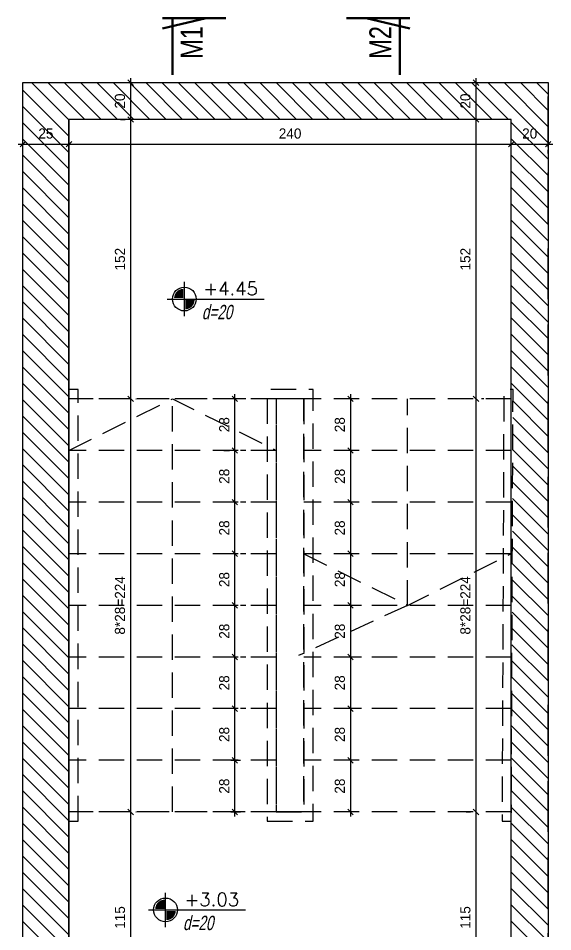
# Model space of a CAD drawing. Header units: inches. Extents: x -5298 to 11252, y 8210 to 22495.
# Drawn here: x 9068.5 to 9358.5, y 12743.1 to 13238.5 of the extents above; entities that cross this region are included whole.
import ezdxf
from ezdxf.enums import TextEntityAlignment as Align

# ---------------------------------------------------------------- set-up
doc = ezdxf.new("R2010")
doc.units = ezdxf.units.IN
doc.header["$LTSCALE"] = 55
doc.header["$MEASUREMENT"] = 0
doc.linetypes.add('DASHED2', pattern=[0.375, 0.25, -0.125])
doc.linetypes.add('HIDDEN', pattern=[0.375, 0.25, -0.125])
doc.layers.get('Defpoints').update_dxf_attribs({"color": 40})
for name, color, linetype in [('D7', 2, 'Continuous'), ('dim-50-v', 2, 'Continuous'), ('ENG_beton nifsak', 4, 'Continuous'), ('ENG_beton ole', 3, 'DASHED2'), ('HATCH', 8, 'Continuous'), ('V', 1, 'Continuous')]:
    doc.layers.add(name, color=color, linetype=linetype)
doc.layers.add('W', color=1, linetype='Continuous', lineweight=50)
doc.styles.add('AA', font='hebtxt', dxfattribs={"width": 0.8, "oblique": 8})
doc.styles.add('AD', font='oron')
doc.styles.add('HEBTXT', font='hebtxt-weld.shx')
doc.styles.add('ROMANS', font='romans')
doc.dimstyles.new('25', dxfattribs={"dimtxt": 5.5, "dimasz": 3, "dimexe": 3, "dimexo": 6, "dimgap": 3, "dimtad": 1, "dimdec": 0, "dimrnd": 0.5, "dimdsep": 46, "dimtxsty": 'HEBTXT', "dimblk1": 'OBLIQUE', "dimblk2": 'OBLIQUE', "dimsah": 1, "dimcen": 1, "dimdle": 2.5, "dimclre": 9, "dimclrt": 3, "dimadec": 0, "dimazin": 0, "dimtfac": 1, "dimtdec": 0, "dimtix": 1, "dimtmove": 2, "dimatfit": 3, "dimldrblk": 'OBLIQUE', "dimfxl": 1, "dimtolj": 1, "dimarcsym": 0})

# ---------------------------------------------------------------- blocks, each defined once
blk = doc.blocks.new('PL')
at = {"linetype": 'ByBlock'}
for p, q in [((0, -0.258), (0, 0.258)), ((-0.258, 0), (1.204, 0))]:
    blk.add_line(p, q, dxfattribs=at)
at = {"color": 4, "const_width": 0.14}
for points in [[(-0.014, 0.084, 0.414214), (-0.084, 0.014, 1)], [(0.014, -0.084, 0.414214), (0.084, -0.014, 1)]]:
    blk.add_lwpolyline(points, format="xyb", dxfattribs=at)
at = {"linetype": 'ByBlock'}
blk.add_circle((0, 0), 0.179, dxfattribs=at)
at = {"style": 'ROMANS'}
blk.add_attdef('LEVEL', text='', height=0.2, dxfattribs=at).set_placement((0.698, 0.157), align=Align.MIDDLE)
blk = doc.blocks.new('_OBLIQUE')
at = {"color": 0, "linetype": 'ByBlock'}
blk.add_line((-0.5, -0.5), (0.5, 0.5), dxfattribs=at)
blk = doc.blocks.new('*D396')
at = {"layer": 'Defpoints', "color": 0, "linetype": 'Continuous', "transparency": 16777216}
for p in [(9129.97, 13203.61, 0), (9129.45, 13183.61), (9129.97, 13183.61, 0)]:
    blk.add_point(p, dxfattribs=at)
at = {"layer": 'dim-50-v', "color": 9, "linetype": 'Continuous', "lineweight": -2, "transparency": 16777216}
for p, q in [((9123.97, 13203.61), (9126.45, 13203.61)), ((9123.97, 13183.61), (9126.45, 13183.61))]:
    blk.add_line(p, q, dxfattribs=at)
at = {"layer": 'dim-50-v', "color": 0, "linetype": 'Continuous', "lineweight": -2, "transparency": 16777216}
blk.add_line((9129.45, 13206.11), (9129.45, 13181.11), dxfattribs=at)
at = {"layer": 'dim-50-v', "color": 0, "linetype": 'Continuous', "lineweight": -2, "transparency": 16777216, "xscale": 3, "yscale": 3, "zscale": 3}
for p, rotation in [((9129.45, 13203.61), 90), ((9129.45, 13183.61), 270)]:
    blk.add_blockref('_OBLIQUE', p, dxfattribs=dict(at, rotation=rotation))
at = {"layer": 'dim-50-v', "color": 3, "linetype": 'Continuous', "transparency": 16777216, "insert": (9123.7, 13193.61), "char_height": 5.5, "attachment_point": 5, "rotation": 90, "style": 'HEBTXT'}
blk.add_mtext('\\A1;20', dxfattribs=at)
blk = doc.blocks.new('*D397')
at = {"layer": 'Defpoints', "color": 0, "linetype": 'Continuous', "transparency": 16777216}
for p in [(9129.97, 13183.61, 0), (9126.36, 13032.11, 0), (9129.45, 13032.11)]:
    blk.add_point(p, dxfattribs=at)
at = {"layer": 'dim-50-v', "color": 9, "linetype": 'Continuous', "lineweight": -2, "transparency": 16777216}
for p, q in [((9123.97, 13183.61), (9126.45, 13183.61)), ((9132.36, 13032.11), (9132.45, 13032.11))]:
    blk.add_line(p, q, dxfattribs=at)
at = {"layer": 'dim-50-v', "color": 0, "linetype": 'Continuous', "lineweight": -2, "transparency": 16777216}
blk.add_line((9129.45, 13186.11), (9129.45, 13029.61), dxfattribs=at)
at = {"layer": 'dim-50-v', "color": 0, "linetype": 'Continuous', "lineweight": -2, "transparency": 16777216, "xscale": 3, "yscale": 3, "zscale": 3}
for p, rotation in [((9129.45, 13183.61), 90), ((9129.45, 13032.11), 270)]:
    blk.add_blockref('_OBLIQUE', p, dxfattribs=dict(at, rotation=rotation))
at = {"layer": 'dim-50-v', "color": 3, "linetype": 'Continuous', "transparency": 16777216, "insert": (9123.7, 13107.86), "char_height": 5.5, "attachment_point": 5, "rotation": 90, "style": 'HEBTXT'}
blk.add_mtext('\\A1;152', dxfattribs=at)
blk = doc.blocks.new('*D398')
at = {"layer": 'Defpoints', "color": 0, "linetype": 'Continuous', "transparency": 16777216}
for p in [(9126.36, 13032.11, 0), (9126.36, 12808.11, 0), (9129.45, 12808.11)]:
    blk.add_point(p, dxfattribs=at)
at = {"layer": 'dim-50-v', "color": 0, "linetype": 'Continuous', "lineweight": -2, "transparency": 16777216}
blk.add_line((9129.45, 13034.61), (9129.45, 12805.61), dxfattribs=at)
at = {"layer": 'dim-50-v', "color": 9, "linetype": 'Continuous', "lineweight": -2, "transparency": 16777216}
for p, q in [((9132.36, 13032.11), (9132.45, 13032.11)), ((9132.36, 12808.11), (9132.45, 12808.11))]:
    blk.add_line(p, q, dxfattribs=at)
at = {"layer": 'dim-50-v', "color": 0, "linetype": 'Continuous', "lineweight": -2, "transparency": 16777216, "xscale": 3, "yscale": 3, "zscale": 3}
for p, rotation in [((9129.45, 13032.11), 90), ((9129.45, 12808.11), 270)]:
    blk.add_blockref('_OBLIQUE', p, dxfattribs=dict(at, rotation=rotation))
at = {"layer": 'dim-50-v', "color": 3, "linetype": 'Continuous', "transparency": 16777216, "insert": (9123.7, 12920.11), "char_height": 5.5, "attachment_point": 5, "rotation": 90, "style": 'HEBTXT'}
blk.add_mtext('\\A1;8*28=224', dxfattribs=at)
blk = doc.blocks.new('*D399')
at = {"layer": 'Defpoints', "color": 0, "linetype": 'Continuous', "transparency": 16777216}
for p in [(9126.36, 12808.11, 0), (9126.36, 12693.61, 0), (9129.45, 12693.61)]:
    blk.add_point(p, dxfattribs=at)
at = {"layer": 'dim-50-v', "color": 0, "linetype": 'Continuous', "lineweight": -2, "transparency": 16777216}
blk.add_line((9129.45, 12810.61), (9129.45, 12691.11), dxfattribs=at)
at = {"layer": 'dim-50-v', "color": 9, "linetype": 'Continuous', "lineweight": -2, "transparency": 16777216}
for p, q in [((9132.36, 12808.11), (9132.45, 12808.11)), ((9132.36, 12693.61), (9132.45, 12693.61))]:
    blk.add_line(p, q, dxfattribs=at)
at = {"layer": 'dim-50-v', "color": 0, "linetype": 'Continuous', "lineweight": -2, "transparency": 16777216, "xscale": 3, "yscale": 3, "zscale": 3}
for p, rotation in [((9129.45, 12808.11), 90), ((9129.45, 12693.61), 270)]:
    blk.add_blockref('_OBLIQUE', p, dxfattribs=dict(at, rotation=rotation))
at = {"layer": 'dim-50-v', "color": 3, "linetype": 'Continuous', "transparency": 16777216, "insert": (9123.7, 12750.86), "char_height": 5.5, "attachment_point": 5, "rotation": 90, "style": 'HEBTXT'}
blk.add_mtext('\\A1;115', dxfattribs=at)
blk = doc.blocks.new('*D401')
at = {"layer": 'Defpoints', "color": 0, "linetype": 'Continuous', "transparency": 16777216}
for p in [(9316.87, 12808.11), (9317.57, 12808.11, 0), (9316.87, 12693.61, 0)]:
    blk.add_point(p, dxfattribs=at)
at = {"layer": 'dim-50-v', "color": 0, "linetype": 'Continuous', "lineweight": -2, "transparency": 16777216}
blk.add_line((9316.87, 12691.11), (9316.87, 12810.61), dxfattribs=at)
at = {"layer": 'dim-50-v', "color": 9, "linetype": 'Continuous', "lineweight": -2, "transparency": 16777216}
for p, q in [((9311.57, 12808.11), (9313.87, 12808.11)), ((9310.87, 12693.61), (9313.87, 12693.61))]:
    blk.add_line(p, q, dxfattribs=at)
at = {"layer": 'dim-50-v', "color": 0, "linetype": 'Continuous', "lineweight": -2, "transparency": 16777216, "xscale": 3, "yscale": 3, "zscale": 3}
for p, rotation in [((9316.87, 12808.11), 90), ((9316.87, 12693.61), 270)]:
    blk.add_blockref('_OBLIQUE', p, dxfattribs=dict(at, rotation=rotation))
at = {"layer": 'dim-50-v', "color": 3, "linetype": 'Continuous', "transparency": 16777216, "insert": (9311.12, 12750.86), "char_height": 5.5, "attachment_point": 5, "rotation": 90, "style": 'HEBTXT'}
blk.add_mtext('\\A1;115', dxfattribs=at)
blk = doc.blocks.new('*D402')
at = {"layer": 'Defpoints', "color": 0, "linetype": 'Continuous', "transparency": 16777216}
for p in [(9315.17, 13032.11, 0), (9316.87, 13032.11), (9317.57, 12808.11, 0)]:
    blk.add_point(p, dxfattribs=at)
at = {"layer": 'dim-50-v', "color": 0, "linetype": 'Continuous', "lineweight": -2, "transparency": 16777216}
blk.add_line((9316.87, 12805.61), (9316.87, 13034.61), dxfattribs=at)
at = {"layer": 'dim-50-v', "color": 9, "linetype": 'Continuous', "lineweight": -2, "transparency": 16777216}
for p, q in [((9321.17, 13032.11), (9319.87, 13032.11)), ((9311.57, 12808.11), (9313.87, 12808.11))]:
    blk.add_line(p, q, dxfattribs=at)
at = {"layer": 'dim-50-v', "color": 0, "linetype": 'Continuous', "lineweight": -2, "transparency": 16777216, "xscale": 3, "yscale": 3, "zscale": 3}
for p, rotation in [((9316.87, 13032.11), 90), ((9316.87, 12808.11), 270)]:
    blk.add_blockref('_OBLIQUE', p, dxfattribs=dict(at, rotation=rotation))
at = {"layer": 'dim-50-v', "color": 3, "linetype": 'Continuous', "transparency": 16777216, "insert": (9311.12, 12920.11), "char_height": 5.5, "attachment_point": 5, "rotation": 90, "style": 'HEBTXT'}
blk.add_mtext('\\A1;8*28=224', dxfattribs=at)
blk = doc.blocks.new('*D403')
at = {"layer": 'Defpoints', "color": 0, "linetype": 'Continuous', "transparency": 16777216}
for p in [(9316.87, 13183.61), (9320.52, 13183.61, 0), (9315.17, 13032.11, 0)]:
    blk.add_point(p, dxfattribs=at)
at = {"layer": 'dim-50-v', "color": 9, "linetype": 'Continuous', "lineweight": -2, "transparency": 16777216}
for p, q in [((9314.52, 13183.61), (9313.87, 13183.61)), ((9321.17, 13032.11), (9319.87, 13032.11))]:
    blk.add_line(p, q, dxfattribs=at)
at = {"layer": 'dim-50-v', "color": 0, "linetype": 'Continuous', "lineweight": -2, "transparency": 16777216}
blk.add_line((9316.87, 13029.61), (9316.87, 13186.11), dxfattribs=at)
at = {"layer": 'dim-50-v', "color": 0, "linetype": 'Continuous', "lineweight": -2, "transparency": 16777216, "xscale": 3, "yscale": 3, "zscale": 3}
for p, rotation in [((9316.87, 13183.61), 90), ((9316.87, 13032.11), 270)]:
    blk.add_blockref('_OBLIQUE', p, dxfattribs=dict(at, rotation=rotation))
at = {"layer": 'dim-50-v', "color": 3, "linetype": 'Continuous', "transparency": 16777216, "insert": (9311.12, 13107.86), "char_height": 5.5, "attachment_point": 5, "rotation": 90, "style": 'HEBTXT'}
blk.add_mtext('\\A1;152', dxfattribs=at)
blk = doc.blocks.new('*D404')
at = {"layer": 'Defpoints', "color": 0, "linetype": 'Continuous', "transparency": 16777216}
for p in [(9316.87, 13203.61), (9319.31, 13203.61), (9320.52, 13183.61, 0)]:
    blk.add_point(p, dxfattribs=at)
at = {"layer": 'dim-50-v', "color": 9, "linetype": 'Continuous', "lineweight": -2, "transparency": 16777216}
for p, q in [((9313.31, 13203.61), (9313.87, 13203.61)), ((9314.52, 13183.61), (9313.87, 13183.61))]:
    blk.add_line(p, q, dxfattribs=at)
at = {"layer": 'dim-50-v', "color": 0, "linetype": 'Continuous', "lineweight": -2, "transparency": 16777216}
blk.add_line((9316.87, 13181.11), (9316.87, 13206.11), dxfattribs=at)
at = {"layer": 'dim-50-v', "color": 0, "linetype": 'Continuous', "lineweight": -2, "transparency": 16777216, "xscale": 3, "yscale": 3, "zscale": 3}
for p, rotation in [((9316.87, 13203.61), 90), ((9316.87, 13183.61), 270)]:
    blk.add_blockref('_OBLIQUE', p, dxfattribs=dict(at, rotation=rotation))
at = {"layer": 'dim-50-v', "color": 3, "linetype": 'Continuous', "transparency": 16777216, "insert": (9311.12, 13193.61), "char_height": 5.5, "attachment_point": 5, "rotation": 90, "style": 'HEBTXT'}
blk.add_mtext('\\A1;20', dxfattribs=at)
blk = doc.blocks.new('*D405')
at = {"layer": 'Defpoints', "color": 0, "linetype": 'Continuous', "transparency": 16777216}
for p in [(9255.31, 13032.11, 0), (9248.73, 13004.11), (9255.31, 13004.11, 0)]:
    blk.add_point(p, dxfattribs=at)
at = {"layer": 'dim-50-v', "color": 0, "linetype": 'Continuous', "lineweight": -2, "transparency": 16777216}
blk.add_line((9248.73, 13034.61), (9248.73, 13001.61), dxfattribs=at)
at = {"layer": 'dim-50-v', "color": 9, "linetype": 'Continuous', "lineweight": -2, "transparency": 16777216}
for p, q in [((9249.31, 13032.11), (9245.73, 13032.11)), ((9249.31, 13004.11), (9245.73, 13004.11))]:
    blk.add_line(p, q, dxfattribs=at)
at = {"layer": 'dim-50-v', "color": 0, "linetype": 'Continuous', "lineweight": -2, "transparency": 16777216, "xscale": 3, "yscale": 3, "zscale": 3}
for p, rotation in [((9248.73, 13032.11), 90), ((9248.73, 13004.11), 270)]:
    blk.add_blockref('_OBLIQUE', p, dxfattribs=dict(at, rotation=rotation))
at = {"layer": 'dim-50-v', "color": 3, "linetype": 'Continuous', "transparency": 16777216, "insert": (9242.98, 13018.11), "char_height": 5.5, "attachment_point": 5, "rotation": 90, "style": 'HEBTXT'}
blk.add_mtext('\\A1;28', dxfattribs=at)
blk = doc.blocks.new('*D406')
at = {"layer": 'Defpoints', "color": 0, "linetype": 'Continuous', "transparency": 16777216}
for p in [(9255.31, 13004.11, 0), (9248.73, 12976.11), (9252.97, 12976.11, 0)]:
    blk.add_point(p, dxfattribs=at)
at = {"layer": 'dim-50-v', "color": 9, "linetype": 'Continuous', "lineweight": -2, "transparency": 16777216}
for p, q in [((9249.31, 13004.11), (9245.73, 13004.11)), ((9246.97, 12976.11), (9245.73, 12976.11))]:
    blk.add_line(p, q, dxfattribs=at)
at = {"layer": 'dim-50-v', "color": 0, "linetype": 'Continuous', "lineweight": -2, "transparency": 16777216}
blk.add_line((9248.73, 13006.61), (9248.73, 12973.61), dxfattribs=at)
at = {"layer": 'dim-50-v', "color": 0, "linetype": 'Continuous', "lineweight": -2, "transparency": 16777216, "xscale": 3, "yscale": 3, "zscale": 3}
for p, rotation in [((9248.73, 13004.11), 90), ((9248.73, 12976.11), 270)]:
    blk.add_blockref('_OBLIQUE', p, dxfattribs=dict(at, rotation=rotation))
at = {"layer": 'dim-50-v', "color": 3, "linetype": 'Continuous', "transparency": 16777216, "insert": (9242.98, 12990.11), "char_height": 5.5, "attachment_point": 5, "rotation": 90, "style": 'HEBTXT'}
blk.add_mtext('\\A1;28', dxfattribs=at)
blk = doc.blocks.new('*D407')
at = {"layer": 'Defpoints', "color": 0, "linetype": 'Continuous', "transparency": 16777216}
for p in [(9252.97, 12976.11, 0), (9248.73, 12948.11), (9252.18, 12948.11, 0)]:
    blk.add_point(p, dxfattribs=at)
at = {"layer": 'dim-50-v', "color": 9, "linetype": 'Continuous', "lineweight": -2, "transparency": 16777216}
for p, q in [((9246.97, 12976.11), (9245.73, 12976.11)), ((9246.18, 12948.11), (9245.73, 12948.11))]:
    blk.add_line(p, q, dxfattribs=at)
at = {"layer": 'dim-50-v', "color": 0, "linetype": 'Continuous', "lineweight": -2, "transparency": 16777216}
blk.add_line((9248.73, 12978.61), (9248.73, 12945.61), dxfattribs=at)
at = {"layer": 'dim-50-v', "color": 0, "linetype": 'Continuous', "lineweight": -2, "transparency": 16777216, "xscale": 3, "yscale": 3, "zscale": 3}
for p, rotation in [((9248.73, 12976.11), 90), ((9248.73, 12948.11), 270)]:
    blk.add_blockref('_OBLIQUE', p, dxfattribs=dict(at, rotation=rotation))
at = {"layer": 'dim-50-v', "color": 3, "linetype": 'Continuous', "transparency": 16777216, "insert": (9242.98, 12962.11), "char_height": 5.5, "attachment_point": 5, "rotation": 90, "style": 'HEBTXT'}
blk.add_mtext('\\A1;28', dxfattribs=at)
blk = doc.blocks.new('*D408')
at = {"layer": 'Defpoints', "color": 0, "linetype": 'Continuous', "transparency": 16777216}
for p in [(9252.18, 12948.11, 0), (9248.73, 12920.11, 0), (9248.73, 12920.11)]:
    blk.add_point(p, dxfattribs=at)
at = {"layer": 'dim-50-v', "color": 0, "linetype": 'Continuous', "lineweight": -2, "transparency": 16777216}
blk.add_line((9248.73, 12950.61), (9248.73, 12917.61), dxfattribs=at)
at = {"layer": 'dim-50-v', "color": 9, "linetype": 'Continuous', "lineweight": -2, "transparency": 16777216}
for p, q in [((9246.18, 12948.11), (9245.73, 12948.11)), ((9254.73, 12920.11), (9251.73, 12920.11))]:
    blk.add_line(p, q, dxfattribs=at)
at = {"layer": 'dim-50-v', "color": 0, "linetype": 'Continuous', "lineweight": -2, "transparency": 16777216, "xscale": 3, "yscale": 3, "zscale": 3}
for p, rotation in [((9248.73, 12948.11), 90), ((9248.73, 12920.11), 270)]:
    blk.add_blockref('_OBLIQUE', p, dxfattribs=dict(at, rotation=rotation))
at = {"layer": 'dim-50-v', "color": 3, "linetype": 'Continuous', "transparency": 16777216, "insert": (9242.98, 12934.11), "char_height": 5.5, "attachment_point": 5, "rotation": 90, "style": 'HEBTXT'}
blk.add_mtext('\\A1;28', dxfattribs=at)
blk = doc.blocks.new('*D409')
at = {"layer": 'Defpoints', "color": 0, "linetype": 'Continuous', "transparency": 16777216}
for p in [(9248.73, 12920.11, 0), (9248.73, 12892.11, 0), (9248.73, 12892.11)]:
    blk.add_point(p, dxfattribs=at)
at = {"layer": 'dim-50-v', "color": 0, "linetype": 'Continuous', "lineweight": -2, "transparency": 16777216}
blk.add_line((9248.73, 12922.61), (9248.73, 12889.61), dxfattribs=at)
at = {"layer": 'dim-50-v', "color": 9, "linetype": 'Continuous', "lineweight": -2, "transparency": 16777216}
for p, q in [((9254.73, 12920.11), (9251.73, 12920.11)), ((9254.73, 12892.11), (9251.73, 12892.11))]:
    blk.add_line(p, q, dxfattribs=at)
at = {"layer": 'dim-50-v', "color": 0, "linetype": 'Continuous', "lineweight": -2, "transparency": 16777216, "xscale": 3, "yscale": 3, "zscale": 3}
for p, rotation in [((9248.73, 12920.11), 90), ((9248.73, 12892.11), 270)]:
    blk.add_blockref('_OBLIQUE', p, dxfattribs=dict(at, rotation=rotation))
at = {"layer": 'dim-50-v', "color": 3, "linetype": 'Continuous', "transparency": 16777216, "insert": (9242.98, 12906.11), "char_height": 5.5, "attachment_point": 5, "rotation": 90, "style": 'HEBTXT'}
blk.add_mtext('\\A1;28', dxfattribs=at)
blk = doc.blocks.new('*D410')
at = {"layer": 'Defpoints', "color": 0, "linetype": 'Continuous', "transparency": 16777216}
for p in [(9248.73, 12892.11, 0), (9248.73, 12864.11, 0), (9248.73, 12864.11)]:
    blk.add_point(p, dxfattribs=at)
at = {"layer": 'dim-50-v', "color": 0, "linetype": 'Continuous', "lineweight": -2, "transparency": 16777216}
blk.add_line((9248.73, 12894.61), (9248.73, 12861.61), dxfattribs=at)
at = {"layer": 'dim-50-v', "color": 9, "linetype": 'Continuous', "lineweight": -2, "transparency": 16777216}
for p, q in [((9254.73, 12892.11), (9251.73, 12892.11)), ((9254.73, 12864.11), (9251.73, 12864.11))]:
    blk.add_line(p, q, dxfattribs=at)
at = {"layer": 'dim-50-v', "color": 0, "linetype": 'Continuous', "lineweight": -2, "transparency": 16777216, "xscale": 3, "yscale": 3, "zscale": 3}
for p, rotation in [((9248.73, 12892.11), 90), ((9248.73, 12864.11), 270)]:
    blk.add_blockref('_OBLIQUE', p, dxfattribs=dict(at, rotation=rotation))
at = {"layer": 'dim-50-v', "color": 3, "linetype": 'Continuous', "transparency": 16777216, "insert": (9242.98, 12878.11), "char_height": 5.5, "attachment_point": 5, "rotation": 90, "style": 'HEBTXT'}
blk.add_mtext('\\A1;28', dxfattribs=at)
blk = doc.blocks.new('*D411')
at = {"layer": 'Defpoints', "color": 0, "linetype": 'Continuous', "transparency": 16777216}
for p in [(9248.73, 12864.11, 0), (9248.73, 12836.11), (9254.38, 12836.11, 0)]:
    blk.add_point(p, dxfattribs=at)
at = {"layer": 'dim-50-v', "color": 0, "linetype": 'Continuous', "lineweight": -2, "transparency": 16777216}
blk.add_line((9248.73, 12866.61), (9248.73, 12833.61), dxfattribs=at)
at = {"layer": 'dim-50-v', "color": 9, "linetype": 'Continuous', "lineweight": -2, "transparency": 16777216}
for p, q in [((9254.73, 12864.11), (9251.73, 12864.11)), ((9248.38, 12836.11), (9245.73, 12836.11))]:
    blk.add_line(p, q, dxfattribs=at)
at = {"layer": 'dim-50-v', "color": 0, "linetype": 'Continuous', "lineweight": -2, "transparency": 16777216, "xscale": 3, "yscale": 3, "zscale": 3}
for p, rotation in [((9248.73, 12864.11), 90), ((9248.73, 12836.11), 270)]:
    blk.add_blockref('_OBLIQUE', p, dxfattribs=dict(at, rotation=rotation))
at = {"layer": 'dim-50-v', "color": 3, "linetype": 'Continuous', "transparency": 16777216, "insert": (9242.98, 12850.11), "char_height": 5.5, "attachment_point": 5, "rotation": 90, "style": 'HEBTXT'}
blk.add_mtext('\\A1;28', dxfattribs=at)
blk = doc.blocks.new('*D412')
at = {"layer": 'Defpoints', "color": 0, "linetype": 'Continuous', "transparency": 16777216}
for p in [(9254.38, 12836.11, 0), (9247.42, 12808.11, 0), (9248.73, 12808.11)]:
    blk.add_point(p, dxfattribs=at)
at = {"layer": 'dim-50-v', "color": 9, "linetype": 'Continuous', "lineweight": -2, "transparency": 16777216}
for p, q in [((9248.38, 12836.11), (9245.73, 12836.11)), ((9253.42, 12808.11), (9251.73, 12808.11))]:
    blk.add_line(p, q, dxfattribs=at)
at = {"layer": 'dim-50-v', "color": 0, "linetype": 'Continuous', "lineweight": -2, "transparency": 16777216}
blk.add_line((9248.73, 12838.61), (9248.73, 12805.61), dxfattribs=at)
at = {"layer": 'dim-50-v', "color": 0, "linetype": 'Continuous', "lineweight": -2, "transparency": 16777216, "xscale": 3, "yscale": 3, "zscale": 3}
for p, rotation in [((9248.73, 12836.11), 90), ((9248.73, 12808.11), 270)]:
    blk.add_blockref('_OBLIQUE', p, dxfattribs=dict(at, rotation=rotation))
at = {"layer": 'dim-50-v', "color": 3, "linetype": 'Continuous', "transparency": 16777216, "insert": (9242.98, 12822.11), "char_height": 5.5, "attachment_point": 5, "rotation": 90, "style": 'HEBTXT'}
blk.add_mtext('\\A1;28', dxfattribs=at)
blk = doc.blocks.new('*D413')
at = {"layer": 'Defpoints', "color": 0, "linetype": 'Continuous', "transparency": 16777216}
for p in [(9177.78, 12836.11, 0), (9186.03, 12836.11), (9177.78, 12808.11, 0)]:
    blk.add_point(p, dxfattribs=at)
at = {"layer": 'dim-50-v', "color": 9, "linetype": 'Continuous', "lineweight": -2, "transparency": 16777216}
for p, q in [((9183.78, 12836.11), (9189.03, 12836.11)), ((9183.78, 12808.11), (9189.03, 12808.11))]:
    blk.add_line(p, q, dxfattribs=at)
at = {"layer": 'dim-50-v', "color": 0, "linetype": 'Continuous', "lineweight": -2, "transparency": 16777216}
blk.add_line((9186.03, 12805.61), (9186.03, 12838.61), dxfattribs=at)
at = {"layer": 'dim-50-v', "color": 0, "linetype": 'Continuous', "lineweight": -2, "transparency": 16777216, "xscale": 3, "yscale": 3, "zscale": 3}
for p, rotation in [((9186.03, 12836.11), 90), ((9186.03, 12808.11), 270)]:
    blk.add_blockref('_OBLIQUE', p, dxfattribs=dict(at, rotation=rotation))
at = {"layer": 'dim-50-v', "color": 3, "linetype": 'Continuous', "transparency": 16777216, "insert": (9180.28, 12822.11), "char_height": 5.5, "attachment_point": 5, "rotation": 90, "style": 'HEBTXT'}
blk.add_mtext('\\A1;28', dxfattribs=at)
blk = doc.blocks.new('*D414')
at = {"layer": 'Defpoints', "color": 0, "linetype": 'Continuous', "transparency": 16777216}
for p in [(9186.03, 12864.11, 0), (9186.03, 12864.11), (9177.78, 12836.11, 0)]:
    blk.add_point(p, dxfattribs=at)
at = {"layer": 'dim-50-v', "color": 0, "linetype": 'Continuous', "lineweight": -2, "transparency": 16777216}
blk.add_line((9186.03, 12833.61), (9186.03, 12866.61), dxfattribs=at)
at = {"layer": 'dim-50-v', "color": 9, "linetype": 'Continuous', "lineweight": -2, "transparency": 16777216}
for p, q in [((9192.03, 12864.11), (9189.03, 12864.11)), ((9183.78, 12836.11), (9189.03, 12836.11))]:
    blk.add_line(p, q, dxfattribs=at)
at = {"layer": 'dim-50-v', "color": 0, "linetype": 'Continuous', "lineweight": -2, "transparency": 16777216, "xscale": 3, "yscale": 3, "zscale": 3}
for p, rotation in [((9186.03, 12864.11), 90), ((9186.03, 12836.11), 270)]:
    blk.add_blockref('_OBLIQUE', p, dxfattribs=dict(at, rotation=rotation))
at = {"layer": 'dim-50-v', "color": 3, "linetype": 'Continuous', "transparency": 16777216, "insert": (9180.28, 12850.11), "char_height": 5.5, "attachment_point": 5, "rotation": 90, "style": 'HEBTXT'}
blk.add_mtext('\\A1;28', dxfattribs=at)
blk = doc.blocks.new('*D415')
at = {"layer": 'Defpoints', "color": 0, "linetype": 'Continuous', "transparency": 16777216}
for p in [(9186.03, 12892.11, 0), (9186.03, 12892.11), (9186.03, 12864.11, 0)]:
    blk.add_point(p, dxfattribs=at)
at = {"layer": 'dim-50-v', "color": 0, "linetype": 'Continuous', "lineweight": -2, "transparency": 16777216}
blk.add_line((9186.03, 12861.61), (9186.03, 12894.61), dxfattribs=at)
at = {"layer": 'dim-50-v', "color": 9, "linetype": 'Continuous', "lineweight": -2, "transparency": 16777216}
for p, q in [((9192.03, 12892.11), (9189.03, 12892.11)), ((9192.03, 12864.11), (9189.03, 12864.11))]:
    blk.add_line(p, q, dxfattribs=at)
at = {"layer": 'dim-50-v', "color": 0, "linetype": 'Continuous', "lineweight": -2, "transparency": 16777216, "xscale": 3, "yscale": 3, "zscale": 3}
for p, rotation in [((9186.03, 12892.11), 90), ((9186.03, 12864.11), 270)]:
    blk.add_blockref('_OBLIQUE', p, dxfattribs=dict(at, rotation=rotation))
at = {"layer": 'dim-50-v', "color": 3, "linetype": 'Continuous', "transparency": 16777216, "insert": (9180.28, 12878.11), "char_height": 5.5, "attachment_point": 5, "rotation": 90, "style": 'HEBTXT'}
blk.add_mtext('\\A1;28', dxfattribs=at)
blk = doc.blocks.new('*D416')
at = {"layer": 'Defpoints', "color": 0, "linetype": 'Continuous', "transparency": 16777216}
for p in [(9186.03, 12920.11, 0), (9186.03, 12920.11), (9186.03, 12892.11, 0)]:
    blk.add_point(p, dxfattribs=at)
at = {"layer": 'dim-50-v', "color": 0, "linetype": 'Continuous', "lineweight": -2, "transparency": 16777216}
blk.add_line((9186.03, 12889.61), (9186.03, 12922.61), dxfattribs=at)
at = {"layer": 'dim-50-v', "color": 9, "linetype": 'Continuous', "lineweight": -2, "transparency": 16777216}
for p, q in [((9192.03, 12920.11), (9189.03, 12920.11)), ((9192.03, 12892.11), (9189.03, 12892.11))]:
    blk.add_line(p, q, dxfattribs=at)
at = {"layer": 'dim-50-v', "color": 0, "linetype": 'Continuous', "lineweight": -2, "transparency": 16777216, "xscale": 3, "yscale": 3, "zscale": 3}
for p, rotation in [((9186.03, 12920.11), 90), ((9186.03, 12892.11), 270)]:
    blk.add_blockref('_OBLIQUE', p, dxfattribs=dict(at, rotation=rotation))
at = {"layer": 'dim-50-v', "color": 3, "linetype": 'Continuous', "transparency": 16777216, "insert": (9180.28, 12906.11), "char_height": 5.5, "attachment_point": 5, "rotation": 90, "style": 'HEBTXT'}
blk.add_mtext('\\A1;28', dxfattribs=at)
blk = doc.blocks.new('*D417')
at = {"layer": 'Defpoints', "color": 0, "linetype": 'Continuous', "transparency": 16777216}
for p in [(9186.03, 12948.11, 0), (9186.03, 12948.11), (9186.03, 12920.11, 0)]:
    blk.add_point(p, dxfattribs=at)
at = {"layer": 'dim-50-v', "color": 0, "linetype": 'Continuous', "lineweight": -2, "transparency": 16777216}
blk.add_line((9186.03, 12917.61), (9186.03, 12950.61), dxfattribs=at)
at = {"layer": 'dim-50-v', "color": 9, "linetype": 'Continuous', "lineweight": -2, "transparency": 16777216}
for p, q in [((9192.03, 12948.11), (9189.03, 12948.11)), ((9192.03, 12920.11), (9189.03, 12920.11))]:
    blk.add_line(p, q, dxfattribs=at)
at = {"layer": 'dim-50-v', "color": 0, "linetype": 'Continuous', "lineweight": -2, "transparency": 16777216, "xscale": 3, "yscale": 3, "zscale": 3}
for p, rotation in [((9186.03, 12948.11), 90), ((9186.03, 12920.11), 270)]:
    blk.add_blockref('_OBLIQUE', p, dxfattribs=dict(at, rotation=rotation))
at = {"layer": 'dim-50-v', "color": 3, "linetype": 'Continuous', "transparency": 16777216, "insert": (9180.28, 12934.11), "char_height": 5.5, "attachment_point": 5, "rotation": 90, "style": 'HEBTXT'}
blk.add_mtext('\\A1;28', dxfattribs=at)
blk = doc.blocks.new('*D418')
at = {"layer": 'Defpoints', "color": 0, "linetype": 'Continuous', "transparency": 16777216}
for p in [(9186.03, 12976.11, 0), (9186.03, 12976.11), (9186.03, 12948.11, 0)]:
    blk.add_point(p, dxfattribs=at)
at = {"layer": 'dim-50-v', "color": 0, "linetype": 'Continuous', "lineweight": -2, "transparency": 16777216}
blk.add_line((9186.03, 12945.61), (9186.03, 12978.61), dxfattribs=at)
at = {"layer": 'dim-50-v', "color": 9, "linetype": 'Continuous', "lineweight": -2, "transparency": 16777216}
for p, q in [((9192.03, 12976.11), (9189.03, 12976.11)), ((9192.03, 12948.11), (9189.03, 12948.11))]:
    blk.add_line(p, q, dxfattribs=at)
at = {"layer": 'dim-50-v', "color": 0, "linetype": 'Continuous', "lineweight": -2, "transparency": 16777216, "xscale": 3, "yscale": 3, "zscale": 3}
for p, rotation in [((9186.03, 12976.11), 90), ((9186.03, 12948.11), 270)]:
    blk.add_blockref('_OBLIQUE', p, dxfattribs=dict(at, rotation=rotation))
at = {"layer": 'dim-50-v', "color": 3, "linetype": 'Continuous', "transparency": 16777216, "insert": (9180.28, 12962.11), "char_height": 5.5, "attachment_point": 5, "rotation": 90, "style": 'HEBTXT'}
blk.add_mtext('\\A1;28', dxfattribs=at)
blk = doc.blocks.new('*D419')
at = {"layer": 'Defpoints', "color": 0, "linetype": 'Continuous', "transparency": 16777216}
for p in [(9186.03, 13004.11, 0), (9186.03, 13004.11), (9186.03, 12976.11, 0)]:
    blk.add_point(p, dxfattribs=at)
at = {"layer": 'dim-50-v', "color": 9, "linetype": 'Continuous', "lineweight": -2, "transparency": 16777216}
for p, q in [((9180.03, 13004.11), (9183.03, 13004.11)), ((9192.03, 12976.11), (9189.03, 12976.11))]:
    blk.add_line(p, q, dxfattribs=at)
at = {"layer": 'dim-50-v', "color": 0, "linetype": 'Continuous', "lineweight": -2, "transparency": 16777216}
blk.add_line((9186.03, 12973.61), (9186.03, 13006.61), dxfattribs=at)
at = {"layer": 'dim-50-v', "color": 0, "linetype": 'Continuous', "lineweight": -2, "transparency": 16777216, "xscale": 3, "yscale": 3, "zscale": 3}
for p, rotation in [((9186.03, 13004.11), 90), ((9186.03, 12976.11), 270)]:
    blk.add_blockref('_OBLIQUE', p, dxfattribs=dict(at, rotation=rotation))
at = {"layer": 'dim-50-v', "color": 3, "linetype": 'Continuous', "transparency": 16777216, "insert": (9180.28, 12990.11), "char_height": 5.5, "attachment_point": 5, "rotation": 90, "style": 'HEBTXT'}
blk.add_mtext('\\A1;28', dxfattribs=at)
blk = doc.blocks.new('*D420')
at = {"layer": 'Defpoints', "color": 0, "linetype": 'Continuous', "transparency": 16777216}
for p in [(9186.03, 13032.11, 0), (9186.03, 13032.11), (9186.03, 13004.11, 0)]:
    blk.add_point(p, dxfattribs=at)
at = {"layer": 'dim-50-v', "color": 0, "linetype": 'Continuous', "lineweight": -2, "transparency": 16777216}
blk.add_line((9186.03, 13001.61), (9186.03, 13034.61), dxfattribs=at)
at = {"layer": 'dim-50-v', "color": 9, "linetype": 'Continuous', "lineweight": -2, "transparency": 16777216}
for p, q in [((9192.03, 13032.11), (9189.03, 13032.11)), ((9192.03, 13004.11), (9189.03, 13004.11))]:
    blk.add_line(p, q, dxfattribs=at)
at = {"layer": 'dim-50-v', "color": 0, "linetype": 'Continuous', "lineweight": -2, "transparency": 16777216, "xscale": 3, "yscale": 3, "zscale": 3}
for p, rotation in [((9186.03, 13032.11), 90), ((9186.03, 13004.11), 270)]:
    blk.add_blockref('_OBLIQUE', p, dxfattribs=dict(at, rotation=rotation))
at = {"layer": 'dim-50-v', "color": 3, "linetype": 'Continuous', "transparency": 16777216, "insert": (9180.28, 13018.11), "char_height": 5.5, "attachment_point": 5, "rotation": 90, "style": 'HEBTXT'}
blk.add_mtext('\\A1;28', dxfattribs=at)
blk = doc.blocks.new('*D427')
at = {"layer": 'Defpoints', "color": 0, "linetype": 'Continuous', "transparency": 16777216}
for p in [(9070.99, 13171.89, 0), (9095.99, 13171.89, 0), (9095.99, 13170.22)]:
    blk.add_point(p, dxfattribs=at)
at = {"layer": 'dim-50-v', "color": 0, "linetype": 'Continuous', "lineweight": -2, "transparency": 16777216}
blk.add_line((9068.49, 13170.22), (9098.49, 13170.22), dxfattribs=at)
at = {"layer": 'dim-50-v', "color": 9, "linetype": 'Continuous', "lineweight": -2, "transparency": 16777216}
for p, q in [((9070.99, 13165.89), (9070.99, 13167.22)), ((9095.99, 13165.89), (9095.99, 13167.22))]:
    blk.add_line(p, q, dxfattribs=at)
at = {"layer": 'dim-50-v', "color": 0, "linetype": 'Continuous', "lineweight": -2, "transparency": 16777216, "xscale": 3, "yscale": 3, "zscale": 3, "rotation": 180}
blk.add_blockref('_OBLIQUE', (9070.99, 13170.22), dxfattribs=at)
at = {"layer": 'dim-50-v', "color": 0, "linetype": 'Continuous', "lineweight": -2, "transparency": 16777216, "xscale": 3, "yscale": 3, "zscale": 3}
blk.add_blockref('_OBLIQUE', (9095.99, 13170.22), dxfattribs=at)
at = {"layer": 'dim-50-v', "color": 3, "linetype": 'Continuous', "transparency": 16777216, "insert": (9083.49, 13175.97), "char_height": 5.5, "attachment_point": 5, "style": 'HEBTXT'}
blk.add_mtext('\\A1;25', dxfattribs=at)
blk = doc.blocks.new('*D428')
at = {"layer": 'Defpoints', "color": 0, "linetype": 'Continuous', "transparency": 16777216}
for p in [(9095.99, 13171.89, 0), (9335.99, 13171.17), (9335.99, 13170.22)]:
    blk.add_point(p, dxfattribs=at)
at = {"layer": 'dim-50-v', "color": 0, "linetype": 'Continuous', "lineweight": -2, "transparency": 16777216}
blk.add_line((9093.49, 13170.22), (9338.49, 13170.22), dxfattribs=at)
at = {"layer": 'dim-50-v', "color": 9, "linetype": 'Continuous', "lineweight": -2, "transparency": 16777216}
for p, q in [((9095.99, 13165.89), (9095.99, 13167.22)), ((9335.99, 13165.17), (9335.99, 13167.22))]:
    blk.add_line(p, q, dxfattribs=at)
at = {"layer": 'dim-50-v', "color": 0, "linetype": 'Continuous', "lineweight": -2, "transparency": 16777216, "xscale": 3, "yscale": 3, "zscale": 3, "rotation": 180}
blk.add_blockref('_OBLIQUE', (9095.99, 13170.22), dxfattribs=at)
at = {"layer": 'dim-50-v', "color": 0, "linetype": 'Continuous', "lineweight": -2, "transparency": 16777216, "xscale": 3, "yscale": 3, "zscale": 3}
blk.add_blockref('_OBLIQUE', (9335.99, 13170.22), dxfattribs=at)
at = {"layer": 'dim-50-v', "color": 3, "linetype": 'Continuous', "transparency": 16777216, "insert": (9215.99, 13175.97), "char_height": 5.5, "attachment_point": 5, "style": 'HEBTXT'}
blk.add_mtext('\\A1;240', dxfattribs=at)
blk = doc.blocks.new('*D429')
at = {"layer": 'Defpoints', "color": 0, "linetype": 'Continuous', "transparency": 16777216}
for p in [(9335.99, 13171.17), (9355.99, 13171.17, 0), (9355.99, 13170.22)]:
    blk.add_point(p, dxfattribs=at)
at = {"layer": 'dim-50-v', "color": 0, "linetype": 'Continuous', "lineweight": -2, "transparency": 16777216}
blk.add_line((9333.49, 13170.22), (9358.49, 13170.22), dxfattribs=at)
at = {"layer": 'dim-50-v', "color": 9, "linetype": 'Continuous', "lineweight": -2, "transparency": 16777216}
for p, q in [((9335.99, 13165.17), (9335.99, 13167.22)), ((9355.99, 13165.17), (9355.99, 13167.22))]:
    blk.add_line(p, q, dxfattribs=at)
at = {"layer": 'dim-50-v', "color": 0, "linetype": 'Continuous', "lineweight": -2, "transparency": 16777216, "xscale": 3, "yscale": 3, "zscale": 3, "rotation": 180}
blk.add_blockref('_OBLIQUE', (9335.99, 13170.22), dxfattribs=at)
at = {"layer": 'dim-50-v', "color": 0, "linetype": 'Continuous', "lineweight": -2, "transparency": 16777216, "xscale": 3, "yscale": 3, "zscale": 3}
blk.add_blockref('_OBLIQUE', (9355.99, 13170.22), dxfattribs=at)
at = {"layer": 'dim-50-v', "color": 3, "linetype": 'Continuous', "transparency": 16777216, "insert": (9345.99, 13175.97), "char_height": 5.5, "attachment_point": 5, "style": 'HEBTXT'}
blk.add_mtext('\\A1;20', dxfattribs=at)

msp = doc.modelspace()

# ---------------------------------------------------------------- hatches: boundary and pattern name
at = {"layer": 'HATCH', "linetype": 'Continuous', "transparency": 33554687}
h = msp.add_hatch(dxfattribs=at)
h.set_pattern_fill('ANSI31', color=256, scale=50, angle=270)
h.set_pattern_definition([(315, (-552.145, -1051.0236), (4.4194174, 4.4194174), [])])
h.paths.add_polyline_path([(9070.99, 13203.61), (9070.99, 12673.61), (9355.99, 12673.61), (9355.99, 13203.61)])
h.paths.add_polyline_path([(9335.99, 13183.61), (9335.99, 13037.11), (9336.96, 13037.11), (9335.99, 12803.94), (9335.99, 12693.61), (9095.99, 12693.61), (9095.99, 13183.61)], flags=16)
h.paths.add_polyline_path([(9279.74, 12948.11), (9228.49, 12948.11), (9228.49, 12945.63), (9279.74, 12920.11)], flags=0)
h.paths.add_polyline_path([(9223.49, 12808.11), (9335.99, 12808.11), (9335.99, 12808.11), (9223.49, 12808.11)], flags=0)
h.paths.add_polyline_path([(9335.99, 13032.11), (9335.99, 13032.11), (9223.49, 13032.11), (9223.49, 12920.11), (9279.74, 12920.11), (9223.49, 12894.21), (9223.49, 12808.11), (9208.49, 12808.11), (9100.99, 12808.11), (9100.99, 12803.11), (9095.99, 12803.11), (9095.99, 13037.11), (9100.99, 13037.11), (9100.99, 13032.11), (9208.49, 13032.11), (9223.49, 13032.11)], flags=0)
h.paths.add_polyline_path([(9208.49, 12976.11), (9152.24, 12976.11), (9152.24, 13004.11), (9208.49, 13004.11)], flags=0)
h.paths.add_polyline_path([(9165.55, 13072.67), (9165.55, 13085.67), (9192.94, 13085.67), (9192.94, 13072.67)], flags=8)
h.paths.add_polyline_path([(9155.32, 12741.4), (9155.32, 12754.4), (9182.72, 12754.4), (9182.72, 12741.4)], flags=8)

# ---------------------------------------------------------------- linework, layer by layer
at = {"layer": 'ENG_beton nifsak', "ltscale": 5}
for p, q in [((9070.99, 12673.61, 0), (9070.99, 13203.61, 0)), ((9070.99, 13203.61, 0), (9355.99, 13203.61)), ((9355.99, 13203.61), (9355.99, 12673.61, 0)), ((9095.99, 12693.61, 0), (9095.99, 13183.61, 0)), ((9095.99, 13183.61, 0), (9095.99, 12693.61, 0)), ((9335.99, 13183.61, 0), (9095.99, 13183.61, 0)), ((9335.99, 12693.61, 0), (9335.99, 13183.61, 0))]:
    msp.add_line(p, q, dxfattribs=at)
at = {"layer": 'ENG_beton ole', "ltscale": 2}
for p, q in [((9070.99, 12673.61, 0), (9070.99, 13203.61, 0)), ((9070.99, 13203.61, 0), (9355.99, 13203.61, 0)), ((9355.99, 12673.61, 0), (9355.99, 13203.61, 0)), ((9095.99, 12693.61, 0), (9095.99, 13183.61, 0)), ((9095.99, 12693.61, 0), (9095.99, 13183.61, 0)), ((9335.99, 13183.61, 0), (9095.99, 13183.61, 0)), ((9335.99, 12693.61, 0), (9335.99, 13183.61, 0))]:
    msp.add_line(p, q, dxfattribs=at)
at = {"layer": 'V', "linetype": 'HIDDEN'}
for p, q in [((9335.99, 13032.11, 0), (9095.99, 13032.11, 0)), ((9208.49, 13032.11, 0), (9208.49, 12808.11, 0)), ((9223.49, 13032.11, 0), (9208.49, 13032.11, 0)), ((9223.49, 13032.11, 0), (9223.49, 12808.11, 0)), ((9335.99, 13032.11, 0), (9223.49, 13032.11, 0)), ((9335.99, 13004.11, 0), (9223.49, 13004.11, 0)), ((9335.99, 12976.11, 0), (9223.49, 12976.11, 0)), ((9335.99, 12948.11, 0), (9223.49, 12948.11, 0)), ((9335.99, 12920.11, 0), (9223.49, 12920.11, 0)), ((9335.99, 12892.11, 0), (9223.49, 12892.11, 0)), ((9335.99, 12864.11, 0), (9223.49, 12864.11, 0)), ((9335.99, 12836.11, 0), (9223.49, 12836.11, 0)), ((9335.99, 12808.11, 0), (9095.99, 12808.11, 0)), ((9223.49, 12808.11, 0), (9208.49, 12808.11, 0)), ((9335.99, 12808.11, 0), (9223.49, 12808.11, 0))]:
    msp.add_line(p, q, dxfattribs=at)
at = {"layer": 'V', "linetype": 'HIDDEN', "elevation": 0}
msp.add_lwpolyline([(9095.99, 12803.11), (9100.99, 12803.11), (9100.99, 13037.11), (9095.99, 13037.11)], close=True, dxfattribs=at)
at = {"layer": 'V', "linetype": 'HIDDEN', "elevation": 0, "flags": 128}
for points in [[(9203.49, 12803.12), (9228.49, 12803.12), (9228.49, 13037.11), (9203.49, 13037.11)], [(9330.99, 12803.12), (9335.99, 12803.12), (9336.96, 13037.11), (9331.96, 13037.11)], [(9208.49, 12808.12), (9223.49, 12808.12), (9223.49, 13032.11), (9208.49, 13032.11)]]:
    msp.add_lwpolyline(points, close=True, dxfattribs=at)
for points in [[(9208.49, 13032.11), (9095.99, 13032.11)], [(9095.99, 13004.11), (9152.24, 13032.11), (9208.49, 13004.11)], [(9152.24, 12808.11), (9152.24, 13032.11)], [(9279.74, 12920.11), (9279.74, 13032.11)], [(9208.49, 13004.11), (9095.99, 13004.11)], [(9208.49, 12976.11), (9095.99, 12976.11)], [(9208.49, 12948.11), (9095.99, 12948.11)], [(9223.49, 12948.11), (9279.74, 12920.11), (9335.99, 12948.11)], [(9208.49, 12920.11), (9095.99, 12920.11)], [(9279.74, 12920.11), (9220.61, 12892.88)], [(9208.49, 12892.11), (9095.99, 12892.11)], [(9208.49, 12864.11), (9095.99, 12864.11)], [(9208.49, 12836.11), (9095.99, 12836.11)], [(9208.49, 12808.11), (9095.99, 12808.11)]]:
    msp.add_lwpolyline(points, dxfattribs=at)
at = {"layer": 'W'}
for p, q in [((9170.37, 13238.5, 0), (9146.7, 13232.91, 0)), ((9146.7, 13238.5, 0), (9170.37, 13238.5, 0)), ((9257.22, 13238.5, 0), (9280.89, 13232.91, 0)), ((9280.89, 13238.5, 0), (9257.22, 13238.5, 0))]:
    msp.add_line(p, q, dxfattribs=at)
at = {"layer": 'W', "elevation": 0}
for points in [[(9152.11, 13207.84), (9152.11, 13238.5), (9181.08, 13238.5)], [(9275.48, 13207.84), (9275.48, 13238.5), (9246.51, 13238.5)]]:
    msp.add_lwpolyline(points, dxfattribs=at)

# ---------------------------------------------------------------- block references
at = {"layer": 'D7', "xscale": 36, "yscale": 36, "zscale": 36}
for p, values in [((9158.61, 13086.24), {'LEVEL': '+4.45'}), ((9148.39, 12754.97, 0), {'LEVEL': '+3.03'})]:
    msp.add_blockref('PL', p, dxfattribs=at).add_auto_attribs(values)

# ---------------------------------------------------------------- texts
at = {"layer": 'D7', "style": 'AA', "oblique": 12, "width": 0.7}
for p in [(9168.15, 13075.27), (9157.92, 12744, 0)]:
    msp.add_text('d=20', height=7.8, dxfattribs=at).set_placement(p)
at = {"layer": 'W', "style": 'AD', "width": 0.8}
for s, p in [('M1', (9168.59, 13216.53, 0)), ('M2', (9270.95, 13216.53, 0))]:
    msp.add_text(s, height=11.953, rotation=90, dxfattribs=at).set_placement(p)

# ---------------------------------------------------------------- dimensions: what is measured, and where the dimension line sits
at = {"layer": 'dim-50-v', "linetype": 'Continuous'}
for base, p1, p2, picture, middle in [((9129.45, 13183.61), (9129.97, 13203.61, 0), (9129.97, 13183.61, 0), '*D396', (9123.7, 13193.61)), ((9316.87, 13203.61), (9320.52, 13183.61, 0), (9319.31, 13203.61), '*D404', (9311.12, 13193.61)), ((9129.45454, 13032.11444), (9129.9702, 13183.61436, 0), (9126.36039, 13032.11444, 0), '*D397', (9123.70454, 13107.8644)), ((9316.87069, 13183.61436), (9315.16998, 13032.11444, 0), (9320.51966, 13183.61436, 0), '*D403', (9311.12069, 13107.8644)), ((9186.03, 13032.11), (9186.03, 13004.11, 0), (9186.03, 13032.11, 0), '*D420', (9180.28, 13018.11)), ((9248.73, 13004.11), (9255.31, 13032.11, 0), (9255.31, 13004.11, 0), '*D405', (9242.98, 13018.11)), ((9186.03, 13004.11), (9186.03, 12976.11, 0), (9186.03, 13004.11, 0), '*D419', (9180.28, 12990.11)), ((9248.73, 12976.11), (9255.31, 13004.11, 0), (9252.97, 12976.11, 0), '*D406', (9242.98, 12990.11)), ((9186.03, 12976.11), (9186.03, 12948.11, 0), (9186.03, 12976.11, 0), '*D418', (9180.28, 12962.11)), ((9248.73, 12948.11), (9252.97, 12976.11, 0), (9252.18, 12948.11, 0), '*D407', (9242.98, 12962.11)), ((9186.03, 12948.11), (9186.03, 12920.11, 0), (9186.03, 12948.11, 0), '*D417', (9180.28, 12934.11)), ((9248.73, 12920.11), (9252.18, 12948.11, 0), (9248.73, 12920.11, 0), '*D408', (9242.98, 12934.11)), ((9186.03, 12920.11), (9186.03, 12892.11, 0), (9186.03, 12920.11, 0), '*D416', (9180.28, 12906.11)), ((9248.73, 12892.11), (9248.73, 12920.11, 0), (9248.73, 12892.11, 0), '*D409', (9242.98, 12906.11)), ((9186.03, 12892.11), (9186.03, 12864.11, 0), (9186.03, 12892.11, 0), '*D415', (9180.28, 12878.11)), ((9248.73, 12864.11), (9248.73, 12892.11, 0), (9248.73, 12864.11, 0), '*D410', (9242.98, 12878.11)), ((9186.03, 12864.11), (9177.78, 12836.11, 0), (9186.03, 12864.11, 0), '*D414', (9180.28, 12850.11)), ((9248.73, 12836.11), (9248.73, 12864.11, 0), (9254.38, 12836.11, 0), '*D411', (9242.98, 12850.11)), ((9186.03, 12836.11), (9177.78, 12808.11, 0), (9177.78, 12836.11, 0), '*D413', (9180.28, 12822.11)), ((9248.73, 12808.11), (9254.38, 12836.11, 0), (9247.42, 12808.11, 0), '*D412', (9242.98, 12822.11)), ((9129.45454, 12693.61436), (9126.36039, 12808.11444, 0), (9126.36039, 12693.61436, 0), '*D399', (9123.70454, 12750.8644)), ((9316.8707, 12808.1144), (9316.8748, 12693.6141, 0), (9317.5691, 12808.1144, 0), '*D401', (9311.1207, 12750.8643))]:
    dim = msp.add_linear_dim(base=base, p1=p1, p2=p2, angle=90, dimstyle='25', dxfattribs=at)
    dim.commit()
    dim.dimension.update_dxf_attribs({"geometry": picture, "text_midpoint": middle})
for base, p1, p2, picture, middle in [((9095.99, 13170.22), (9070.99, 13171.89, 0), (9095.99, 13171.89, 0), '*D427', (9083.49, 13175.97)), ((9335.99, 13170.22), (9095.99, 13171.89, 0), (9335.99, 13171.17), '*D428', (9215.99, 13175.97)), ((9355.99, 13170.22), (9335.99, 13171.17), (9355.99, 13171.17, 0), '*D429', (9345.99, 13175.97))]:
    dim = msp.add_linear_dim(base=base, p1=p1, p2=p2, dimstyle='25', dxfattribs=at)
    dim.commit()
    dim.dimension.update_dxf_attribs({"geometry": picture, "text_midpoint": middle})
for base, p1, p2, picture, middle in [((9129.45, 12808.11), (9126.36, 13032.11, 0), (9126.36, 12808.11, 0), '*D398', (9123.7, 12920.11)), ((9316.87, 13032.11), (9317.57, 12808.11, 0), (9315.17, 13032.11, 0), '*D402', (9311.12, 12920.11))]:
    dim = msp.add_linear_dim(base=base, p1=p1, p2=p2, angle=90, text='8*28=<>', dimstyle='25', dxfattribs=at)
    dim.commit()
    dim.dimension.update_dxf_attribs({"geometry": picture, "text_midpoint": middle})

doc.saveas('drawing.dxf')
